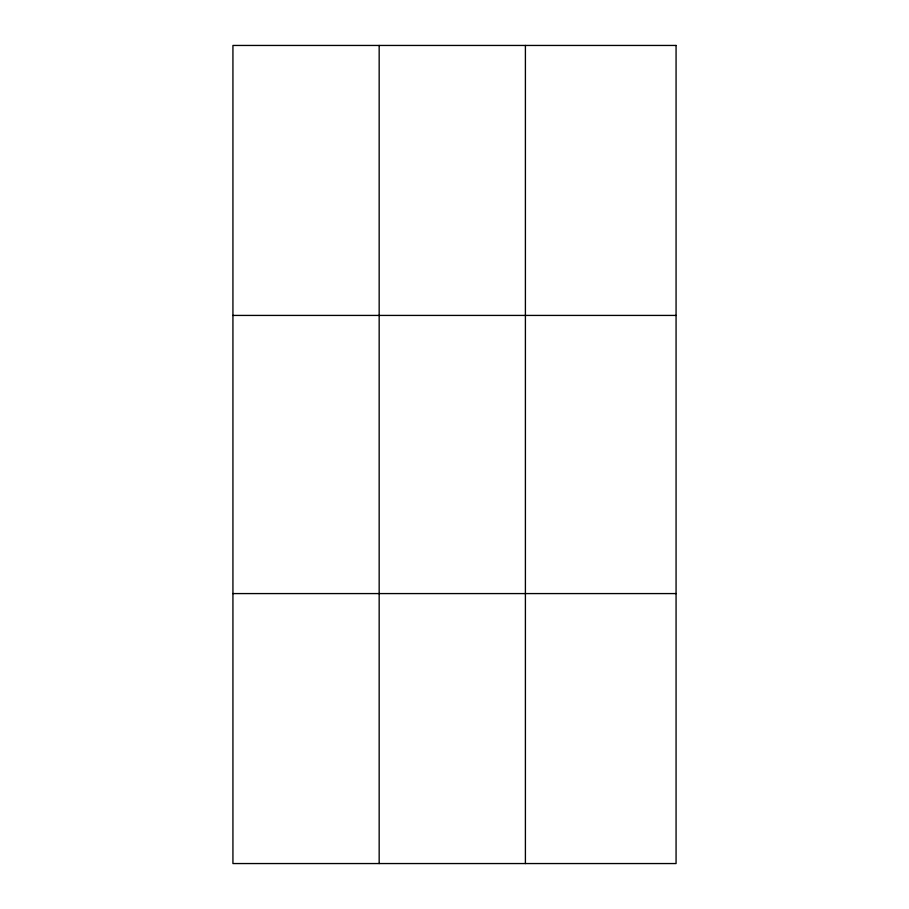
<?xml version="1.0" encoding="UTF-8"?>
<svg xmlns="http://www.w3.org/2000/svg" width="909" height="909" viewBox="0 0 909 909"><rect width="100%" height="100%" fill="white"/><g stroke="black" fill="none" stroke-linecap="round" stroke-linejoin="round"><path stroke-width="1.36" d="M379.167 863.55L379.167 45.45M525.402 863.55L525.402 45.45M232.931 315.423L676.069 315.423M232.931 593.577L676.069 593.577M676.069 45.45L676.069 863.55L232.931 863.55L232.931 45.45L676.069 45.45"/></g></svg>
